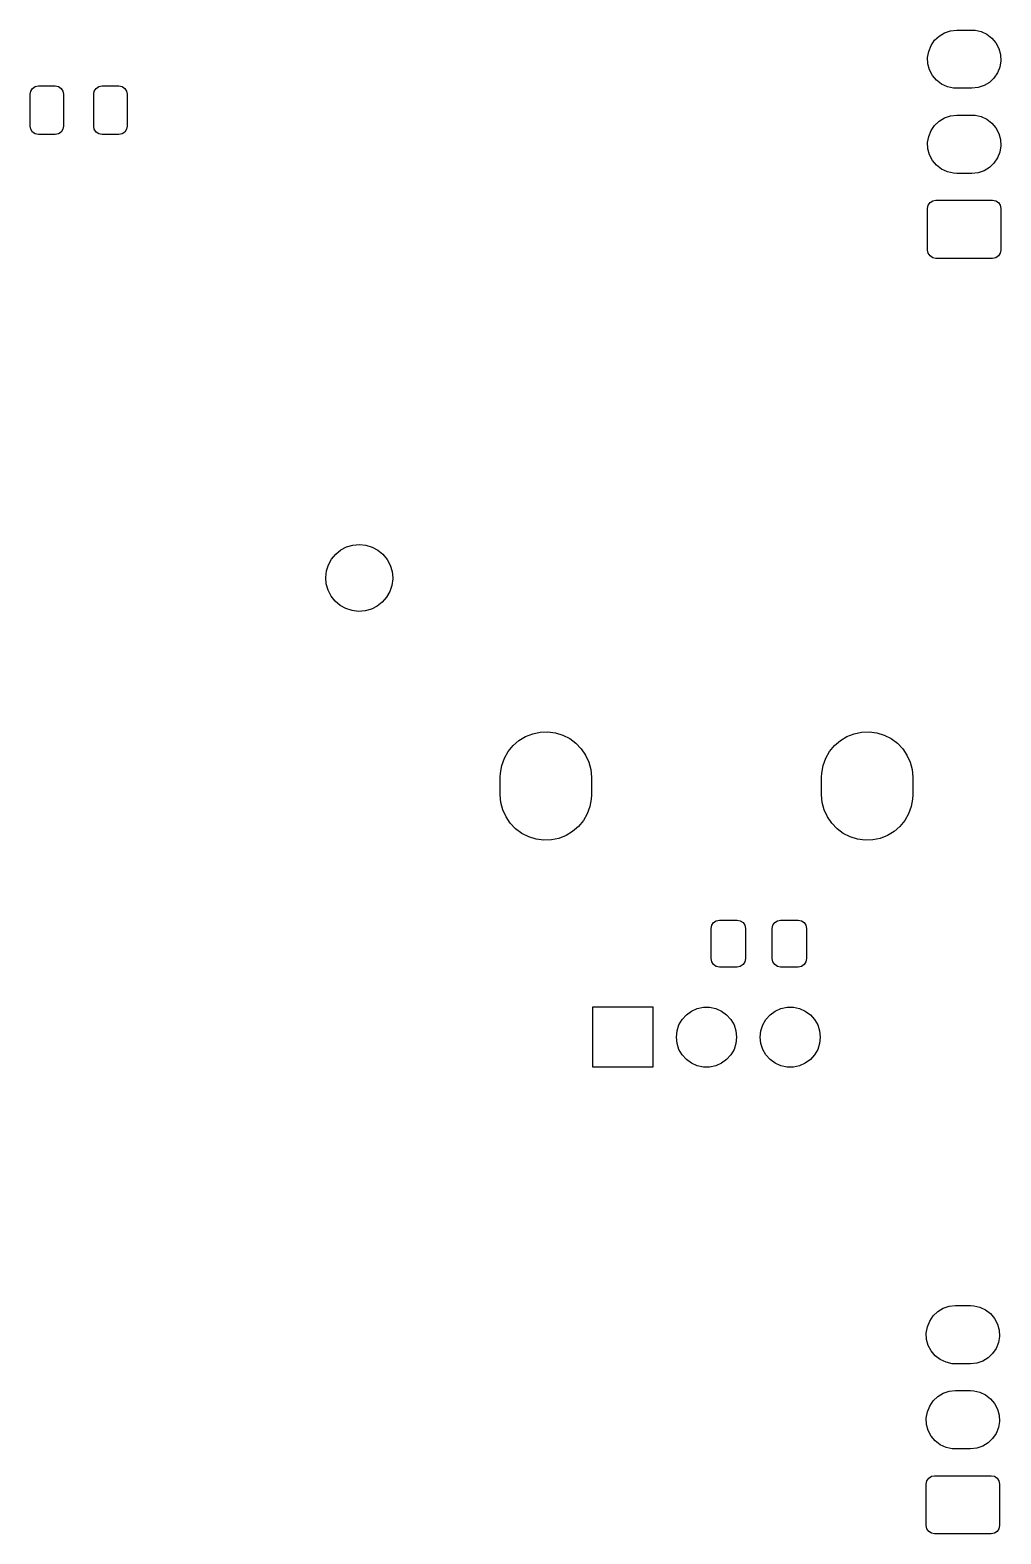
# Model space of a CAD drawing. Extents: x 42 to 170, y -237 to -32.
# Drawn here: x 137.23 to 166.24, y -131.68 to -86.76 of the extents above; entities that cross this region are included whole.
import ezdxf

# ---------------------------------------------------------------- set-up
doc = ezdxf.new("R2010")
doc.units = 0
doc.layers.add('BLACK', color=7, linetype='CONTINUOUS')

msp = doc.modelspace()

# ---------------------------------------------------------------- linework, layer by layer
at = {"layer": 'BLACK', "linetype": 'CONTINUOUS'}
for p, q in [((164.147, -87.2216), (164.252, -87.0661)), ((164.252, -87.0661), (164.389, -86.937)), ((164.389, -86.937), (164.55, -86.8402)), ((164.55, -86.8402), (164.728, -86.7803)), ((164.728, -86.7803), (164.915, -86.76)), ((164.915, -86.76), (165.365, -86.76)), ((165.365, -86.76), (165.462, -86.7654)), ((165.462, -86.7654), (165.645, -86.8064)), ((165.645, -86.8064), (165.816, -86.8858)), ((165.816, -86.8858), (165.965, -87)), ((165.965, -87), (166.086, -87.1435)), ((166.086, -87.1435), (166.174, -87.3097)), ((164.046, -87.5814), (164.077, -87.396)), ((164.056, -87.7691), (164.046, -87.5814)), ((164.077, -87.396), (164.147, -87.2216)), ((166.174, -87.3097), (166.224, -87.4909)), ((166.224, -87.4909), (166.234, -87.6786)), ((164.106, -87.9503), (164.056, -87.7691)), ((164.194, -88.1165), (164.106, -87.9503)), ((166.133, -88.0384), (166.028, -88.1939)), ((166.203, -87.864), (166.133, -88.0384)), ((166.234, -87.6786), (166.203, -87.864)), ((137.307, -88.5022), (137.388, -88.448)), ((137.388, -88.448), (137.484, -88.429)), ((137.484, -88.429), (137.984, -88.429)), ((137.984, -88.429), (138.08, -88.448)), ((138.08, -88.448), (138.161, -88.5022)), ((139.207, -88.5022), (139.288, -88.448)), ((139.288, -88.448), (139.384, -88.429)), ((139.384, -88.429), (139.884, -88.429)), ((139.884, -88.429), (139.98, -88.448)), ((139.98, -88.448), (140.061, -88.5022)), ((164.315, -88.26), (164.194, -88.1165)), ((164.464, -88.3742), (164.315, -88.26)), ((164.635, -88.4536), (164.464, -88.3742)), ((164.818, -88.4946), (164.635, -88.4536)), ((165.552, -88.4797), (165.365, -88.5)), ((165.73, -88.4198), (165.552, -88.4797)), ((165.891, -88.323), (165.73, -88.4198)), ((166.028, -88.1939), (165.891, -88.323)), ((137.234, -88.679), (137.253, -88.5833)), ((137.234, -89.629), (137.234, -88.679)), ((137.253, -88.5833), (137.307, -88.5022)), ((138.161, -88.5022), (138.215, -88.5833)), ((138.215, -88.5833), (138.234, -88.679)), ((138.234, -88.679), (138.234, -89.629)), ((139.134, -88.679), (139.153, -88.5833)), ((139.134, -89.629), (139.134, -88.679)), ((139.153, -88.5833), (139.207, -88.5022)), ((140.061, -88.5022), (140.115, -88.5833)), ((140.115, -88.5833), (140.134, -88.679)), ((140.134, -88.679), (140.134, -89.629)), ((164.915, -88.5), (164.818, -88.4946)), ((165.365, -88.5), (164.915, -88.5)), ((164.389, -89.477), (164.55, -89.3802)), ((164.55, -89.3802), (164.728, -89.3203)), ((164.728, -89.3203), (164.915, -89.3)), ((164.915, -89.3), (165.365, -89.3)), ((165.365, -89.3), (165.462, -89.3054)), ((165.462, -89.3054), (165.645, -89.3464)), ((165.645, -89.3464), (165.816, -89.4258)), ((137.253, -89.7247), (137.234, -89.629)), ((137.307, -89.8058), (137.253, -89.7247)), ((137.388, -89.86), (137.307, -89.8058)), ((138.161, -89.8058), (138.08, -89.86)), ((138.215, -89.7247), (138.161, -89.8058)), ((138.234, -89.629), (138.215, -89.7247)), ((139.153, -89.7247), (139.134, -89.629)), ((139.207, -89.8058), (139.153, -89.7247)), ((139.288, -89.86), (139.207, -89.8058)), ((140.061, -89.8058), (139.98, -89.86)), ((140.115, -89.7247), (140.061, -89.8058)), ((140.134, -89.629), (140.115, -89.7247)), ((164.077, -89.936), (164.147, -89.7616)), ((164.147, -89.7616), (164.252, -89.6061)), ((164.252, -89.6061), (164.389, -89.477)), ((165.816, -89.4258), (165.965, -89.54)), ((165.965, -89.54), (166.086, -89.6835)), ((166.086, -89.6835), (166.174, -89.8497)), ((137.484, -89.879), (137.388, -89.86)), ((137.984, -89.879), (137.484, -89.879)), ((138.08, -89.86), (137.984, -89.879)), ((139.384, -89.879), (139.288, -89.86)), ((139.884, -89.879), (139.384, -89.879)), ((139.98, -89.86), (139.884, -89.879)), ((164.046, -90.1214), (164.077, -89.936)), ((164.056, -90.3091), (164.046, -90.1214)), ((166.174, -89.8497), (166.224, -90.0309)), ((166.234, -90.2186), (166.203, -90.404)), ((166.224, -90.0309), (166.234, -90.2186)), ((164.106, -90.4903), (164.056, -90.3091)), ((164.194, -90.6565), (164.106, -90.4903)), ((164.315, -90.8), (164.194, -90.6565)), ((166.028, -90.7339), (165.891, -90.863)), ((166.133, -90.5784), (166.028, -90.7339)), ((166.203, -90.404), (166.133, -90.5784)), ((164.464, -90.9142), (164.315, -90.8)), ((164.635, -90.9936), (164.464, -90.9142)), ((164.818, -91.0346), (164.635, -90.9936)), ((164.915, -91.04), (164.818, -91.0346)), ((165.365, -91.04), (164.915, -91.04)), ((165.552, -91.0197), (165.365, -91.04)), ((165.73, -90.9598), (165.552, -91.0197)), ((165.891, -90.863), (165.73, -90.9598)), ((164.045, -92.09), (164.064, -91.9943)), ((164.064, -91.9943), (164.118, -91.9132)), ((164.118, -91.9132), (164.199, -91.859)), ((164.199, -91.859), (164.295, -91.84)), ((164.295, -91.84), (165.985, -91.84)), ((165.985, -91.84), (166.081, -91.859)), ((166.081, -91.859), (166.162, -91.9132)), ((166.162, -91.9132), (166.216, -91.9943)), ((166.216, -91.9943), (166.235, -92.09)), ((164.045, -93.33), (164.045, -92.09)), ((166.235, -92.09), (166.235, -93.33)), ((164.064, -93.4257), (164.045, -93.33)), ((164.118, -93.5068), (164.064, -93.4257)), ((166.216, -93.4257), (166.162, -93.5068)), ((166.235, -93.33), (166.216, -93.4257)), ((164.199, -93.561), (164.118, -93.5068)), ((164.295, -93.58), (164.199, -93.561)), ((165.985, -93.58), (164.295, -93.58)), ((166.081, -93.561), (165.985, -93.58)), ((166.162, -93.5068), (166.081, -93.561)), ((146.241, -102.559), (146.366, -102.41)), ((146.366, -102.41), (146.518, -102.287)), ((146.518, -102.287), (146.691, -102.197)), ((146.691, -102.197), (146.879, -102.142)), ((146.879, -102.142), (147.073, -102.124)), ((147.073, -102.124), (147.267, -102.144)), ((147.267, -102.144), (147.454, -102.202)), ((147.454, -102.202), (147.625, -102.295)), ((147.625, -102.295), (147.776, -102.419)), ((146.088, -102.916), (146.147, -102.73)), ((146.147, -102.73), (146.241, -102.559)), ((147.776, -102.419), (147.899, -102.571)), ((147.899, -102.571), (147.991, -102.743)), ((147.991, -102.743), (148.047, -102.93)), ((146.066, -103.11), (146.088, -102.916)), ((146.082, -103.305), (146.066, -103.11)), ((146.136, -103.492), (146.082, -103.305)), ((148.066, -103.152), (148.041, -103.346)), ((148.047, -102.93), (148.066, -103.124)), ((148.066, -103.124), (148.066, -103.152)), ((146.225, -103.666), (146.136, -103.492)), ((146.347, -103.819), (146.225, -103.666)), ((147.883, -103.7), (147.756, -103.848)), ((147.98, -103.531), (147.883, -103.7)), ((148.041, -103.346), (147.98, -103.531)), ((146.495, -103.945), (146.347, -103.819)), ((146.666, -104.04), (146.495, -103.945)), ((146.851, -104.101), (146.666, -104.04)), ((147.045, -104.124), (146.851, -104.101)), ((147.24, -104.109), (147.045, -104.124)), ((147.428, -104.056), (147.24, -104.109)), ((147.602, -103.968), (147.428, -104.056)), ((147.756, -103.848), (147.602, -103.968)), ((152.035, -107.862), (152.249, -107.777)), ((152.249, -107.777), (152.474, -107.73)), ((152.474, -107.73), (152.704, -107.722)), ((152.704, -107.722), (152.932, -107.752)), ((152.932, -107.752), (153.152, -107.82)), ((161.635, -107.862), (161.849, -107.777)), ((161.849, -107.777), (162.074, -107.73)), ((162.074, -107.73), (162.304, -107.722)), ((162.304, -107.722), (162.532, -107.752)), ((162.532, -107.752), (162.752, -107.82)), ((151.519, -108.31), (151.665, -108.132)), ((151.665, -108.132), (151.839, -107.981)), ((151.839, -107.981), (152.035, -107.862)), ((153.152, -107.82), (153.357, -107.924)), ((153.357, -107.924), (153.541, -108.061)), ((153.541, -108.061), (153.7, -108.228)), ((153.7, -108.228), (153.828, -108.419)), ((161.119, -108.31), (161.265, -108.132)), ((161.265, -108.132), (161.439, -107.981)), ((161.439, -107.981), (161.635, -107.862)), ((162.752, -107.82), (162.957, -107.924)), ((162.957, -107.924), (163.141, -108.061)), ((163.141, -108.061), (163.3, -108.228)), ((163.3, -108.228), (163.428, -108.419)), ((151.327, -108.726), (151.405, -108.51)), ((151.405, -108.51), (151.519, -108.31)), ((153.828, -108.419), (153.923, -108.628)), ((153.923, -108.628), (153.981, -108.851)), ((160.927, -108.726), (161.005, -108.51)), ((161.005, -108.51), (161.119, -108.31)), ((163.428, -108.419), (163.523, -108.628)), ((163.523, -108.628), (163.581, -108.851)), ((151.28, -109.08), (151.286, -108.952)), ((151.28, -109.6), (151.28, -109.08)), ((151.286, -108.952), (151.327, -108.726)), ((153.981, -108.851), (154, -109.08)), ((154, -109.08), (154, -109.6)), ((160.88, -109.08), (160.886, -108.952)), ((160.88, -109.6), (160.88, -109.08)), ((160.886, -108.952), (160.927, -108.726)), ((163.581, -108.851), (163.6, -109.08)), ((163.6, -109.08), (163.6, -109.6)), ((151.299, -109.829), (151.28, -109.6)), ((154, -109.6), (153.994, -109.728)), ((160.899, -109.829), (160.88, -109.6)), ((163.6, -109.6), (163.594, -109.728)), ((151.357, -110.052), (151.299, -109.829)), ((151.452, -110.261), (151.357, -110.052)), ((153.953, -109.954), (153.875, -110.17)), ((153.994, -109.728), (153.953, -109.954)), ((160.957, -110.052), (160.899, -109.829)), ((161.052, -110.261), (160.957, -110.052)), ((163.553, -109.954), (163.475, -110.17)), ((163.594, -109.728), (163.553, -109.954)), ((151.58, -110.452), (151.452, -110.261)), ((151.739, -110.619), (151.58, -110.452)), ((153.761, -110.37), (153.615, -110.548)), ((153.875, -110.17), (153.761, -110.37)), ((161.18, -110.452), (161.052, -110.261)), ((161.339, -110.619), (161.18, -110.452)), ((163.361, -110.37), (163.215, -110.548)), ((163.475, -110.17), (163.361, -110.37)), ((151.923, -110.756), (151.739, -110.619)), ((152.128, -110.86), (151.923, -110.756)), ((152.348, -110.928), (152.128, -110.86)), ((152.576, -110.958), (152.348, -110.928)), ((152.806, -110.95), (152.576, -110.958)), ((153.031, -110.903), (152.806, -110.95)), ((153.245, -110.818), (153.031, -110.903)), ((153.441, -110.699), (153.245, -110.818)), ((153.615, -110.548), (153.441, -110.699)), ((161.523, -110.756), (161.339, -110.619)), ((161.728, -110.86), (161.523, -110.756)), ((161.948, -110.928), (161.728, -110.86)), ((162.176, -110.958), (161.948, -110.928)), ((162.406, -110.95), (162.176, -110.958)), ((162.631, -110.903), (162.406, -110.95)), ((162.845, -110.818), (162.631, -110.903)), ((163.041, -110.699), (162.845, -110.818)), ((163.215, -110.548), (163.041, -110.699)), ((157.579, -113.596), (157.598, -113.5)), ((157.579, -114.496), (157.579, -113.596)), ((157.598, -113.5), (157.652, -113.419)), ((157.652, -113.419), (157.733, -113.365)), ((157.733, -113.365), (157.829, -113.346)), ((157.829, -113.346), (158.354, -113.346)), ((158.354, -113.346), (158.45, -113.365)), ((158.45, -113.365), (158.531, -113.419)), ((158.531, -113.419), (158.585, -113.5)), ((158.585, -113.5), (158.604, -113.596)), ((158.604, -113.596), (158.604, -114.496)), ((159.404, -113.596), (159.423, -113.5)), ((159.404, -114.496), (159.404, -113.596)), ((159.423, -113.5), (159.477, -113.419)), ((159.477, -113.419), (159.558, -113.365)), ((159.558, -113.365), (159.654, -113.346)), ((159.654, -113.346), (160.179, -113.346)), ((160.179, -113.346), (160.275, -113.365)), ((160.275, -113.365), (160.356, -113.419)), ((160.356, -113.419), (160.41, -113.5)), ((160.41, -113.5), (160.429, -113.596)), ((160.429, -113.596), (160.429, -114.496)), ((157.598, -114.592), (157.579, -114.496)), ((158.604, -114.496), (158.585, -114.592)), ((159.423, -114.592), (159.404, -114.496)), ((160.429, -114.496), (160.41, -114.592)), ((157.652, -114.673), (157.598, -114.592)), ((157.733, -114.727), (157.652, -114.673)), ((157.829, -114.746), (157.733, -114.727)), ((158.354, -114.746), (157.829, -114.746)), ((158.45, -114.727), (158.354, -114.746)), ((158.531, -114.673), (158.45, -114.727)), ((158.585, -114.592), (158.531, -114.673)), ((159.477, -114.673), (159.423, -114.592)), ((159.558, -114.727), (159.477, -114.673)), ((159.654, -114.746), (159.558, -114.727)), ((160.179, -114.746), (159.654, -114.746)), ((160.275, -114.727), (160.179, -114.746)), ((160.356, -114.673), (160.275, -114.727)), ((160.41, -114.592), (160.356, -114.673)), ((154.04, -117.74), (154.04, -115.94)), ((154.04, -115.94), (155.84, -115.94)), ((155.84, -115.94), (155.84, -117.74)), ((156.618, -116.474), (156.712, -116.311)), ((156.712, -116.311), (156.838, -116.171)), ((156.838, -116.171), (156.99, -116.061)), ((156.99, -116.061), (157.162, -115.984)), ((157.162, -115.984), (157.346, -115.945)), ((157.346, -115.945), (157.534, -115.945)), ((157.534, -115.945), (157.718, -115.984)), ((157.718, -115.984), (157.89, -116.061)), ((157.89, -116.061), (158.042, -116.171)), ((158.042, -116.171), (158.168, -116.311)), ((158.168, -116.311), (158.262, -116.474)), ((159.118, -116.474), (159.212, -116.311)), ((159.212, -116.311), (159.338, -116.171)), ((159.338, -116.171), (159.49, -116.061)), ((159.49, -116.061), (159.662, -115.984)), ((159.662, -115.984), (159.846, -115.945)), ((159.846, -115.945), (160.034, -115.945)), ((160.034, -115.945), (160.218, -115.984)), ((160.218, -115.984), (160.39, -116.061)), ((160.39, -116.061), (160.542, -116.171)), ((160.542, -116.171), (160.668, -116.311)), ((160.668, -116.311), (160.762, -116.474)), ((156.54, -116.84), (156.56, -116.653)), ((156.56, -116.653), (156.618, -116.474)), ((158.262, -116.474), (158.32, -116.653)), ((158.32, -116.653), (158.34, -116.84)), ((159.04, -116.84), (159.06, -116.653)), ((159.06, -116.653), (159.118, -116.474)), ((160.762, -116.474), (160.82, -116.653)), ((160.82, -116.653), (160.84, -116.84)), ((156.56, -117.027), (156.54, -116.84)), ((156.618, -117.206), (156.56, -117.027)), ((156.712, -117.369), (156.618, -117.206)), ((158.262, -117.206), (158.168, -117.369)), ((158.32, -117.027), (158.262, -117.206)), ((158.34, -116.84), (158.32, -117.027)), ((159.06, -117.027), (159.04, -116.84)), ((159.118, -117.206), (159.06, -117.027)), ((159.212, -117.369), (159.118, -117.206)), ((160.762, -117.206), (160.668, -117.369)), ((160.82, -117.027), (160.762, -117.206)), ((160.84, -116.84), (160.82, -117.027)), ((156.838, -117.509), (156.712, -117.369)), ((156.99, -117.619), (156.838, -117.509)), ((157.162, -117.696), (156.99, -117.619)), ((157.89, -117.619), (157.718, -117.696)), ((158.042, -117.509), (157.89, -117.619)), ((158.168, -117.369), (158.042, -117.509)), ((159.338, -117.509), (159.212, -117.369)), ((159.49, -117.619), (159.338, -117.509)), ((159.662, -117.696), (159.49, -117.619)), ((160.39, -117.619), (160.218, -117.696)), ((160.542, -117.509), (160.39, -117.619)), ((160.668, -117.369), (160.542, -117.509)), ((155.84, -117.74), (154.04, -117.74)), ((157.346, -117.735), (157.162, -117.696)), ((157.534, -117.735), (157.346, -117.735)), ((157.718, -117.696), (157.534, -117.735)), ((159.846, -117.735), (159.662, -117.696)), ((160.034, -117.735), (159.846, -117.735)), ((160.218, -117.696), (160.034, -117.735)), ((164.688, -124.88), (164.875, -124.86)), ((164.875, -124.86), (165.325, -124.86)), ((165.325, -124.86), (165.422, -124.865)), ((165.422, -124.865), (165.605, -124.906)), ((164.037, -125.496), (164.107, -125.322)), ((164.107, -125.322), (164.212, -125.166)), ((164.212, -125.166), (164.349, -125.037)), ((164.349, -125.037), (164.51, -124.94)), ((164.51, -124.94), (164.688, -124.88)), ((165.605, -124.906), (165.776, -124.986)), ((165.776, -124.986), (165.925, -125.1)), ((165.925, -125.1), (166.046, -125.244)), ((166.046, -125.244), (166.134, -125.41)), ((164.006, -125.681), (164.037, -125.496)), ((164.016, -125.869), (164.006, -125.681)), ((166.134, -125.41), (166.184, -125.591)), ((166.184, -125.591), (166.194, -125.779)), ((164.066, -126.05), (164.016, -125.869)), ((164.154, -126.216), (164.066, -126.05)), ((164.275, -126.36), (164.154, -126.216)), ((166.093, -126.138), (165.988, -126.294)), ((166.163, -125.964), (166.093, -126.138)), ((166.194, -125.779), (166.163, -125.964)), ((164.424, -126.474), (164.275, -126.36)), ((164.595, -126.554), (164.424, -126.474)), ((164.778, -126.595), (164.595, -126.554)), ((164.875, -126.6), (164.778, -126.595)), ((165.325, -126.6), (164.875, -126.6)), ((165.512, -126.58), (165.325, -126.6)), ((165.69, -126.52), (165.512, -126.58)), ((165.851, -126.423), (165.69, -126.52)), ((165.988, -126.294), (165.851, -126.423)), ((164.349, -127.577), (164.51, -127.48)), ((164.51, -127.48), (164.688, -127.42)), ((164.688, -127.42), (164.875, -127.4)), ((164.875, -127.4), (165.325, -127.4)), ((165.325, -127.4), (165.422, -127.405)), ((165.422, -127.405), (165.605, -127.446)), ((165.605, -127.446), (165.776, -127.526)), ((165.776, -127.526), (165.925, -127.64)), ((164.037, -128.036), (164.107, -127.862)), ((164.107, -127.862), (164.212, -127.706)), ((164.212, -127.706), (164.349, -127.577)), ((165.925, -127.64), (166.046, -127.784)), ((166.046, -127.784), (166.134, -127.95)), ((166.134, -127.95), (166.184, -128.131)), ((164.006, -128.221), (164.037, -128.036)), ((164.016, -128.409), (164.006, -128.221)), ((164.066, -128.59), (164.016, -128.409)), ((166.194, -128.319), (166.163, -128.504)), ((166.184, -128.131), (166.194, -128.319)), ((164.154, -128.756), (164.066, -128.59)), ((164.275, -128.9), (164.154, -128.756)), ((164.424, -129.014), (164.275, -128.9)), ((165.988, -128.834), (165.851, -128.963)), ((166.093, -128.678), (165.988, -128.834)), ((166.163, -128.504), (166.093, -128.678)), ((164.595, -129.094), (164.424, -129.014)), ((164.778, -129.135), (164.595, -129.094)), ((164.875, -129.14), (164.778, -129.135)), ((165.325, -129.14), (164.875, -129.14)), ((165.512, -129.12), (165.325, -129.14)), ((165.69, -129.06), (165.512, -129.12)), ((165.851, -128.963), (165.69, -129.06)), ((164.005, -130.19), (164.024, -130.094)), ((164.005, -131.43), (164.005, -130.19)), ((164.024, -130.094), (164.078, -130.013)), ((164.078, -130.013), (164.159, -129.959)), ((164.159, -129.959), (164.255, -129.94)), ((164.255, -129.94), (165.945, -129.94)), ((165.945, -129.94), (166.041, -129.959)), ((166.041, -129.959), (166.122, -130.013)), ((166.122, -130.013), (166.176, -130.094)), ((166.176, -130.094), (166.195, -130.19)), ((166.195, -130.19), (166.195, -131.43)), ((164.024, -131.526), (164.005, -131.43)), ((164.078, -131.607), (164.024, -131.526)), ((164.159, -131.661), (164.078, -131.607)), ((166.122, -131.607), (166.041, -131.661)), ((166.176, -131.526), (166.122, -131.607)), ((166.195, -131.43), (166.176, -131.526)), ((164.255, -131.68), (164.159, -131.661)), ((165.945, -131.68), (164.255, -131.68)), ((166.041, -131.661), (165.945, -131.68))]:
    msp.add_line(p, q, dxfattribs=at)

doc.saveas('drawing.dxf')
